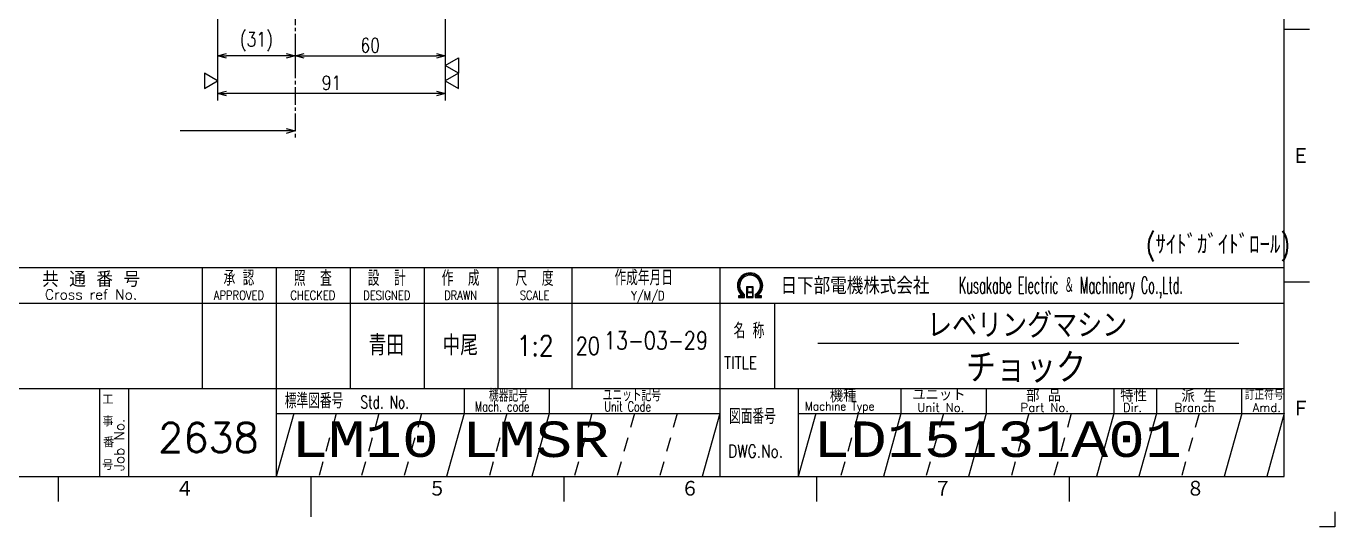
# Model space of a CAD drawing. Extents: x 0 to 1442, y 0 to 840.
# Drawn here: x 919 to 1442, y 0 to 200 of the extents above; entities that cross this region are included whole.
import ezdxf
from ezdxf.enums import TextEntityAlignment as Align

# ---------------------------------------------------------------- set-up
doc = ezdxf.new("R2010")
doc.units = 0
doc.header["$LTSCALE"] = 1.41421
doc.linetypes.add('GEN3A', pattern=[3.5, 2, -1.5])
doc.linetypes.add('GEN7A', pattern=[7.5, 5, -0.75, 1, -0.75])
doc.layers.get('0').update_dxf_attribs({"linetype": 'CONTINUOUS'})
doc.layers.get('DEFPOINTS').update_dxf_attribs({"linetype": 'CONTINUOUS'})
for name, color, linetype in [('2', 5, 'CONTINUOUS'), ('5', 3, 'CONTINUOUS'), ('6', 52, 'CONTINUOUS'), ('7A', 4, 'GEN7A'), ('8', 1, 'CONTINUOUS'), ('RAHM2', 1, 'CONTINUOUS')]:
    doc.layers.add(name, color=color, linetype=linetype)
doc.styles.add('DIMENSION', font='monotxt.shx', dxfattribs={"bigfont": 'bigfont.shx'})
doc.styles.get("Standard").update_dxf_attribs({"font": 'romans.shx', "width": 0.8, "bigfont": 'extfont.shx'})
doc.dimstyles.new('GEN-ISO', dxfattribs={"dimscale": 1.41421, "dimtxt": 4, "dimasz": 2.5, "dimexe": 2, "dimexo": 1, "dimgap": 1, "dimtad": 3, "dimdec": 3, "dimrnd": 0.001, "dimdsep": 46, "dimtxsty": 'Standard', "dimblk": 'OPEN30', "dimcen": 0, "dimclrt": 52, "dimadec": 0, "dimazin": 0, "dimtp": 0.1, "dimtm": 0.1, "dimtfac": 0.6, "dimtdec": 3, "dimtmove": 0, "dimatfit": 3, "dimldrblk": 'OPEN30', "dimfxl": 1, "dimarcsym": 0})

# ---------------------------------------------------------------- blocks, each defined once
blk = doc.blocks.new('1A3ﾌﾞﾋﾝ')
at = {"layer": 'RAHM2', "color": 5, "linetype": 'Continuous'}
for p, q in [((410, 10), (410, 287)), ((410, 98.5), (415, 98.5)), ((410, 48.5), (415, 48.5)), ((25, 10), (410, 10)), ((217.5, 2), (217.5, 10)), ((267.5, 5), (267.5, 10)), ((317.5, 5), (317.5, 10)), ((367.5, 5), (367.5, 10)), ((420, 3), (420, 0)), ((420, 0), (417, 0))]:
    blk.add_line(p, q, dxfattribs=at)
at = {"layer": 'RAHM2', "color": 7, "linetype": 'Continuous'}
for p, q in [((195.93, 51.26), (195.93, 27.42)), ((210.55, 51.26), (210.55, 10)), ((225.18, 51.26), (225.18, 27.42)), ((239.8, 51.26), (239.8, 27.42)), ((254.43, 51.26), (254.43, 27.42)), ((269.05, 51.26), (269.05, 27.42)), ((298.3, 51.26), (298.3, 10)), ((152.05, 44.26), (410, 44.26)), ((269.05, 44.26), (269.05, 27.42)), ((298.3, 44.26), (298.3, 44.26)), ((309.17, 44.26), (309.17, 27.42)), ((152.05, 27.42), (410, 27.42)), ((175.59, 27.42), (175.59, 10)), ((181.3, 27.42), (181.3, 10)), ((247.73, 27.42), (247.73, 22.42)), ((264.59, 27.42), (264.59, 22.42)), ((313.83, 27.42), (313.83, 10)), ((334.15, 27.42), (334.15, 22.42)), ((351, 27.42), (351, 22.42)), ((376.29, 27.42), (376.29, 22.42)), ((384.72, 27.42), (384.72, 22.42)), ((401.57, 22.42), (401.57, 27.42)), ((210.55, 22.42), (298.3, 22.42)), ((313.83, 22.42), (410, 22.42)), ((167.5, 5), (167.5, 10))]:
    blk.add_line(p, q, dxfattribs=at)
at = {"layer": 'RAHM2', "color": 3, "linetype": 'Continuous'}
for p, q in [((317.73, 36.35), (401.03, 36.35)), ((214.02, 22.42), (210.55, 10)), ((247.73, 22.42), (244.26, 10)), ((264.59, 22.42), (261.12, 10)), ((298.3, 22.42), (294.83, 10)), ((334.15, 22.42), (330.68, 10)), ((351, 22.42), (347.54, 10)), ((376.29, 22.42), (372.82, 10)), ((384.72, 22.42), (381.25, 10)), ((410, 22.42), (406.54, 10))]:
    blk.add_line(p, q, dxfattribs=at)
at = {"layer": 'RAHM2', "color": 3, "linetype": 'GEN3A'}
for p, q in [((222.44, 22.42), (218.98, 10)), ((230.87, 22.42), (227.41, 10)), ((239.3, 22.42), (235.84, 10)), ((256.16, 22.42), (252.69, 10)), ((273.01, 22.42), (269.55, 10)), ((281.44, 22.42), (277.98, 10)), ((289.87, 22.42), (286.41, 10)), ((325.72, 22.42), (322.25, 10)), ((342.57, 22.42), (339.11, 10)), ((359.43, 22.42), (355.97, 10)), ((367.86, 22.42), (364.39, 10)), ((393.14, 22.42), (389.68, 10))]:
    blk.add_line(p, q, dxfattribs=at)
at = {"layer": 'RAHM2', "color": 5, "linetype": 'Continuous'}
blk.add_lwpolyline([(410, 51.26), (152.05, 51.26), (152.05, 10)], dxfattribs=at)
at = {"layer": 'RAHM2', "color": 7, "linetype": 'Continuous'}
for points in [[(303.62, 47.51), (303.62, 45.4), (304.92, 45.4), (304.92, 47.51), (303.62, 47.51)], [(303.77, 47.36), (303.77, 46.53), (304.77, 46.53), (304.77, 47.36), (303.77, 47.36)], [(302.02, 45.4), (303.22, 45.4), (303.22, 46.01)], [(302.02, 45.58), (302.97, 45.58), (302.97, 45.91)], [(302.72, 45.82), (302.72, 45.75), (302.02, 45.75), (302.02, 45.4)], [(304.77, 46.38), (304.77, 45.55), (303.77, 45.55), (303.77, 46.38), (304.77, 46.38)], [(305.32, 45.98), (305.32, 45.4), (306.58, 45.4), (306.58, 45.75), (305.85, 45.75), (305.85, 45.8)], [(305.57, 45.87), (305.57, 45.58), (306.58, 45.58)]]:
    blk.add_lwpolyline(points, dxfattribs=at)
at = {"layer": 'RAHM2', "color": 3, "linetype": 'Continuous'}
for points in [[(317.29, 22.42), (313.83, 10)], [(401.57, 22.42), (401.57, 22.42), (398.11, 10)]]:
    blk.add_lwpolyline(points, dxfattribs=at)
at = {"layer": 'RAHM2', "color": 7, "linetype": 'Continuous'}
for radius, start, end in [(2.5, 308.2706, 230.8952), (2.28, 303.9949, 234.4013), (2.06, 299.8294, 238.4756)]:
    blk.add_arc((304.3, 47.76), radius, start, end, dxfattribs=at)
at = {"layer": 'RAHM2', "color": 5, "linetype": 'Continuous'}
for s, p in [('Ｅ', (411.44, 71.74)), ('Ｆ', (411.44, 21.74)), ('４', (190.6, 5.87)), ('５', (240.6, 5.87)), ('６', (290.6, 5.87)), ('７', (340.6, 5.87)), ('８', (390.6, 5.87))]:
    blk.add_text(s, height=3.31, dxfattribs=at).set_placement(p)
at = {"layer": 'RAHM2', "color": 7, "linetype": 'Continuous'}
for s, height, p in [('共 通 番 号', 3, (173.93, 49.14)), ('Cross ref No.', 2, (173.93, 46.01))]:
    blk.add_text(s, height=height, dxfattribs=at).set_placement(p, align=Align.MIDDLE)
for s, height, width, p in [('承 認', 3, 0.7, (203.18, 49.35)), ('照  査', 3, 0.7, (217.8, 49.35)), ('設  計', 3, 0.7, (232.43, 49.35)), ('作  成', 3, 0.7, (247.05, 49.35)), ('尺  度', 3, 0.7, (261.67, 49.35)), ('APPROVED', 1.8, 0.8, (203.18, 45.85)), ('CHECKED', 1.8, 0.8, (217.8, 45.85)), ('DESIGNED', 1.8, 0.8, (232.43, 45.85)), ('DRAWN', 1.8, 0.8, (247.05, 45.85)), ('SCALE', 1.8, 0.8, (261.67, 45.85)), ('DWG.No.', 2.5, 0.8, (305.41, 14.96))]:
    blk.add_text(s, height=height, dxfattribs=dict(at, width=width)).set_placement(p, align=Align.MIDDLE)
for s, height, width, p in [('作成年月日', 3, 0.7, (277.49, 47.82)), ('Kusakabe Electric ＆ Machinery Co.,Ltd.', 3.3108, 0.5, (345.56, 46.19)), ('Y/M/D', 1.8, 0.8, (280.79, 44.87)), ('名 称', 3, 0.7, (301.06, 37.33)), ('20', 3.5, 0.8, (269.81, 34.08)), ('TITLE', 2.5, 0.8, (299.18, 31.25)), ('標準図番号', 3, 0.7, (212.26, 23.44)), ('Std. No.', 2.5, 0.7, (227.23, 23.44)), ('機器記号', 2.5, 0.7, (252.65, 24.77)), ('ユニット記号', 2.5, 0.7, (275.14, 24.85)), ('訂正符号', 2, 0.8, (402.2, 25.16)), ('Mach. code', 2, 0.7, (249.86, 22.83)), ('Unit Code', 2, 0.7, (275.45, 22.83)), ('図面番号', 3, 0.7, (300.15, 20.37)), ('Machine Type', 1.7, 0.9, (315.15, 23.05))]:
    blk.add_text(s, height=height, dxfattribs=dict(at, width=width)).set_placement(p)
at = {"layer": 'RAHM2', "color": 7, "linetype": 'Continuous', "width": 0.844147}
blk.add_text('日下部電機株式会社', height=3.311, dxfattribs=at).set_placement((310.35, 46.06), (339.79, 46.06), align=Align.FIT)
at = {"layer": 'RAHM2', "color": 7, "linetype": 'Continuous'}
for s, height, p in [('工', 2, (176.15, 24.24)), ('機種', 2.4, (320.08, 24.76)), ('ユニット', 2.4, (336.39, 24.96)), ('部 品', 2.4, (358.93, 24.79)), ('特性', 2.4, (377.55, 24.78)), ('派 生', 2.4, (389.65, 24.72)), ('Unit No.', 1.7, (337.39, 22.76)), ('Part No.', 1.7, (357.81, 22.76)), ('Dir.', 1.7, (378.09, 22.76)), ('Branch', 1.7, (388.28, 22.76)), ('Amd.', 1.7, (403.74, 22.76)), ('事', 2, (176.17, 19.92)), ('番', 2, (176.31, 15.76)), ('号', 2, (176.11, 11.28))]:
    blk.add_text(s, height=height, dxfattribs=at).set_placement(p)
blk.add_text('Job No.', height=2, rotation=90, dxfattribs=at).set_placement((180.5, 11.05))
at = {"layer": 'RAHM2', "color": 5, "linetype": 'Continuous', "width": 0.7}
for tag, p in [('HEADER3', (35, 274.01)), ('HEADER4', (54.75, 274)), ('HEADER15', (74.49, 274)), ('HEADER16', (94.43, 274))]:
    blk.add_attdef(tag, text='', height=6, dxfattribs=at).set_placement(p, align=Align.MIDDLE)
at = {"layer": 'RAHM2', "color": 7, "linetype": 'Continuous'}
blk.add_attdef('HEADER5', text='', height=2.5, dxfattribs=at).set_placement((63.69, 267.1), align=Align.BOTTOM_RIGHT)
for tag, height, width, p in [('HEADER1', 5, 0.9, (359.12, 40.15)), ('HEADER7', 5, 0.8, (174.38, 35.8)), ('GEN-TITLE-SCA', 4, 0.85, (261.79, 35.85)), ('HEADER2', 6, 0.9, (358.89, 31.68)), ('HEADER11', 3.2, 0.63, (46.91, 19.38)), ('HEADER9', 3.33, 0.8, (71.4, 19.2)), ('HEADER10', 3.5, 0.8, (92.57, 19.22)), ('HEADER14', 3.31, 0.8, (126.54, 12.82))]:
    blk.add_attdef(tag, text='', height=height, dxfattribs=dict(at, width=width)).set_placement(p, align=Align.MIDDLE)
at = {"layer": 'RAHM2', "color": 7, "linetype": 'Continuous', "width": 0.8}
blk.add_attdef('GEN-TITLE-DAT', text='', height=3.5, dxfattribs=at).set_placement((275.35, 34.1), align=Align.BOTTOM_LEFT)
at = {"layer": 'RAHM2', "color": 5, "linetype": 'Continuous', "style": 'DIMENSION', "width": 1.2}
for tag, p in [('HEADER13', (213.56, 11.75)), ('HEADER12', (247.26, 11.72)), ('GEN-TITLE-DWG', (316.79, 11.74))]:
    blk.add_attdef(tag, text='', height=7.02, dxfattribs=at).set_placement(p, align=Align.BOTTOM_LEFT)
blk.add_attdef('HEADER8', text='', height=7.02, dxfattribs=at).set_placement((406.69, 11.71), align=Align.BOTTOM_RIGHT)
at = {"layer": 'RAHM2', "color": 5, "linetype": 'Continuous'}
blk.add_attdef('HEADER6', text='', height=5.8, dxfattribs=at).set_placement((207.09, 13.03), align=Align.BOTTOM_RIGHT)
blk = doc.blocks.new('_Open30')
at = {"color": 0, "linetype": 'ByBlock', "lineweight": -2}
for p, q in [((-1, 0.27), (0, 0)), ((0, 0), (-1, -0.27)), ((0, 0), (-1, 0))]:
    blk.add_line(p, q, dxfattribs=at)
blk = doc.blocks.new('*D73')
at = {"layer": '5', "color": 0, "lineweight": -2, "transparency": 16777216}
for p, q in [((995.93, 252.93), (995.93, 170.52)), ((1086.93, 252.93), (1086.93, 170.52)), ((1083.39, 173.35), (999.46, 173.35))]:
    blk.add_line(p, q, dxfattribs=at)
at = {"layer": 'DEFPOINTS', "color": 0, "transparency": 16777216}
for p in [(995.93, 254.35), (1086.93, 254.35), (995.93, 173.35)]:
    blk.add_point(p, dxfattribs=at)
at = {"layer": '5', "color": 0, "lineweight": -2, "transparency": 16777216, "xscale": 3.535525, "yscale": 3.535525, "zscale": 3.535525, "rotation": 180}
blk.add_blockref('_Open30', (995.93, 173.35), dxfattribs=at)
at = {"layer": '5', "color": 0, "lineweight": -2, "transparency": 16777216, "xscale": 3.535525, "yscale": 3.535525, "zscale": 3.535525}
blk.add_blockref('_Open30', (1086.93, 173.35), dxfattribs=at)
at = {"layer": '5', "color": 52, "transparency": 16777216, "insert": (1041.43, 177.59), "char_height": 5.657, "attachment_point": 5}
blk.add_mtext('91', dxfattribs=at)
blk = doc.blocks.new('*D90')
at = {"layer": '5', "color": 0, "lineweight": -2, "transparency": 16777216}
for p, q in [((995.93, 252.93), (995.93, 185.52)), ((1023.39, 188.35), (999.46, 188.35)), ((1026.93, 191.63), (1026.93, 185.52))]:
    blk.add_line(p, q, dxfattribs=at)
at = {"layer": 'DEFPOINTS', "color": 0, "transparency": 16777216}
for p in [(995.93, 254.35), (995.93, 188.35), (1026.93, 193.05)]:
    blk.add_point(p, dxfattribs=at)
at = {"layer": '5', "color": 0, "lineweight": -2, "transparency": 16777216, "xscale": 3.535525, "yscale": 3.535525, "zscale": 3.535525, "rotation": 180}
blk.add_blockref('_Open30', (995.93, 188.35), dxfattribs=at)
at = {"layer": '5', "color": 0, "lineweight": -2, "transparency": 16777216, "xscale": 3.535525, "yscale": 3.535525, "zscale": 3.535525}
blk.add_blockref('_Open30', (1026.93, 188.35), dxfattribs=at)
at = {"layer": '5', "color": 52, "transparency": 16777216, "insert": (1011.43, 194.07), "char_height": 5.657, "attachment_point": 5}
blk.add_mtext('(31)', dxfattribs=at)
blk = doc.blocks.new('*D91')
at = {"layer": '5', "color": 0, "lineweight": -2, "transparency": 16777216}
for p, q in [((1086.93, 252.93), (1086.93, 185.52)), ((1026.93, 190.22), (1026.93, 185.52)), ((1030.46, 188.35), (1083.39, 188.35))]:
    blk.add_line(p, q, dxfattribs=at)
at = {"layer": 'DEFPOINTS', "color": 0, "transparency": 16777216}
for p in [(1086.93, 254.35), (1026.93, 191.63), (1086.93, 188.35)]:
    blk.add_point(p, dxfattribs=at)
at = {"layer": '5', "color": 0, "lineweight": -2, "transparency": 16777216, "xscale": 3.535525, "yscale": 3.535525, "zscale": 3.535525, "rotation": 180}
blk.add_blockref('_Open30', (1026.93, 188.35), dxfattribs=at)
at = {"layer": '5', "color": 0, "lineweight": -2, "transparency": 16777216, "xscale": 3.535525, "yscale": 3.535525, "zscale": 3.535525}
blk.add_blockref('_Open30', (1086.93, 188.35), dxfattribs=at)
at = {"layer": '5', "color": 52, "transparency": 16777216, "insert": (1056.93, 192.59), "char_height": 5.657, "attachment_point": 5}
blk.add_mtext('60', dxfattribs=at)

msp = doc.modelspace()

# ---------------------------------------------------------------- linework, layer by layer
at = {"layer": '7A'}
msp.add_line((1026.9265, 324.4158), (1026.9265, 155.2335), dxfattribs=at)
at = {"layer": '8'}
for points in [[(1086.9265, 184.4687), (1092.2297, 187.5305), (1092.2297, 181.407), (1086.9265, 184.4687)], [(995.9265, 178.3453), (990.6232, 181.407), (990.6232, 175.2835), (995.9265, 178.3453)], [(1086.9265, 178.3453), (1092.2297, 175.2835), (1092.2297, 181.407), (1086.9265, 178.3453)]]:
    msp.add_lwpolyline(points, close=True, dxfattribs=at)

# ---------------------------------------------------------------- block references
at = {"layer": '2'}
ref = msp.add_blockref('1A3ﾌﾞﾋﾝ', (593.9682, 0), dxfattribs=dict(at, xscale=2.02030000060609, yscale=2.02030000060609, zscale=2.02030000060609))
ref.add_attrib('GEN-TITLE-DWG', 'LD15131A01', dxfattribs={"layer": 'RAHM2', "color": 5, "linetype": 'Continuous', "height": 14.18857, "style": 'DIMENSION', "width": 1.2}).set_placement((1233.9791, 23.7092), align=Align.BOTTOM_LEFT)
ref.add_attrib('GEN-TITLE-DAT', '13-03-29', dxfattribs={"layer": 'RAHM2', "color": 7, "linetype": 'Continuous', "height": 7.07105, "width": 0.8}).set_placement((1150.265, 68.8969), align=Align.BOTTOM_LEFT)
ref.add_attrib('GEN-TITLE-SCA', '1:2', dxfattribs={"layer": 'RAHM2', "color": 7, "linetype": 'Continuous', "height": 8.0812, "width": 0.85}).set_placement((1122.8652, 72.4284), align=Align.MIDDLE)
ref.add_attrib('HEADER1', 'レベリングマシン', dxfattribs={"layer": 'RAHM2', "color": 7, "linetype": 'Continuous', "height": 10.1015, "width": 0.9}).set_placement((1319.5033, 81.1097), align=Align.MIDDLE)
ref.add_attrib('HEADER2', 'チョック', dxfattribs={"layer": 'RAHM2', "color": 7, "linetype": 'Continuous', "height": 12.1218, "width": 0.9}).set_placement((1319.0426, 63.9998), align=Align.MIDDLE)
ref.add_attrib('HEADER6', '2638', dxfattribs={"layer": 'RAHM2', "color": 5, "linetype": 'Continuous', "height": 11.71774}).set_placement((1012.3488, 26.3161), align=Align.BOTTOM_RIGHT)
ref.add_attrib('HEADER12', 'LMSR', dxfattribs={"layer": 'RAHM2', "color": 5, "linetype": 'Continuous', "height": 14.18857, "style": 'DIMENSION', "width": 1.2}).set_placement((1093.5039, 23.6768), align=Align.BOTTOM_LEFT)
ref.add_attrib('HEADER13', 'LM10', dxfattribs={"layer": 'RAHM2', "color": 5, "linetype": 'Continuous', "height": 14.18857, "style": 'DIMENSION', "width": 1.2}).set_placement((1025.4151, 23.7287), align=Align.BOTTOM_LEFT)

# ---------------------------------------------------------------- texts
at = {"layer": '5', "color": 52, "char_height": 8.05714, "attachment_point": 4}
for s, insert in [('青田', (1056.2649, 72.5964)), ('中尾', (1085.8107, 72.5964))]:
    msp.add_mtext(s, dxfattribs=dict(at, insert=insert))
at = {"layer": '6', "width": 0.8}
msp.add_text('(ｻｲﾄﾞｶﾞｲﾄﾞﾛｰﾙ)', height=8, dxfattribs=at).set_placement((1366.9635, 108.887))

# ---------------------------------------------------------------- dimensions: what is measured, and where the dimension line sits
at = {"layer": '5'}
dim = msp.add_linear_dim(base=(995.9265, 173.3453), p1=(1086.9265, 254.3453), p2=(995.9265, 254.3453), angle=180, dimstyle='GEN-ISO', dxfattribs=at)
dim.commit()
dim.dimension.update_dxf_attribs({"geometry": '*D73', "text_midpoint": (1041.4265, 177.5879)})
dim = msp.add_linear_dim(base=(995.9265, 188.3453), p1=(1026.9265, 193.0463), p2=(995.9265, 254.3453), angle=180, text='(<>)', dimstyle='GEN-ISO', override={"dimtmove": 2}, dxfattribs=at)
dim.commit()
dim.dimension.update_dxf_attribs({"geometry": '*D90', "text_midpoint": (1011.4265, 194.0694)})
dim = msp.add_linear_dim(base=(1086.9265, 188.3453), p1=(1026.9265, 191.6321), p2=(1086.9265, 254.3453), angle=180, dimstyle='GEN-ISO', override={"dimtmove": 2}, dxfattribs=at)
dim.commit()
dim.dimension.update_dxf_attribs({"geometry": '*D91', "text_midpoint": (1056.9265, 192.5879)})

# ---------------------------------------------------------------- leaders
msp.add_leader([(1026.9265, 158.3453), (987.4103, 158.3453), (980.9753, 158.3453)], dimstyle='GEN-ISO', override={"dimgap": 1, "dimtad": 0}, dxfattribs=at)

doc.saveas('drawing.dxf')
